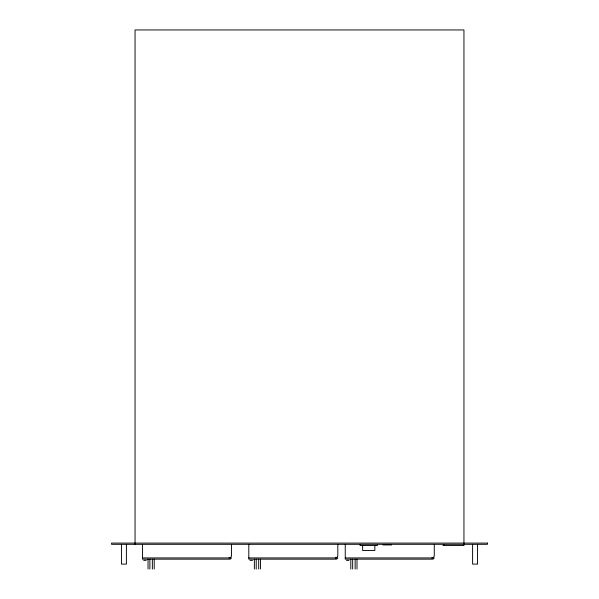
<?xml version="1.0" encoding="UTF-8"?>
<svg xmlns="http://www.w3.org/2000/svg" width="599" height="599" viewBox="0 0 599 599"><rect width="100%" height="100%" fill="white"/><g stroke="black" fill="none" stroke-linecap="round" stroke-linejoin="round"><path stroke-width="0.9" d="M382.963 544.94L391.619 544.94M442.931 545.554L463.948 545.554L463.948 29.95L135.052 29.95L135.052 544.319M142.472 557.924L231.491 557.924L230.256 559.159L142.472 559.159L142.472 544.319M248.802 557.924L337.829 557.924L336.593 559.159L248.802 559.159L248.802 544.319M345.249 557.924L434.275 557.924L433.04 559.159L345.249 559.159L345.249 544.319M143.708 560.394L146.178 560.394M250.038 560.394L252.516 560.394M346.484 560.394L348.962 560.394M477.553 544.319L477.553 564.101L472.604 564.101L472.604 544.319M444.166 544.319L444.166 545.554M434.275 544.319L434.275 555.445A2.471 2.471 0 0 1 431.804 557.924M377.4 544.319L377.4 545.554L360.089 545.554L360.089 544.319M374.847 545.554L374.847 550.503L362.635 550.503L362.635 545.554M356.997 559.159L356.997 569.05M355.14 559.159L355.14 569.05M352.669 559.159L352.669 569.05M350.812 559.159L350.812 569.05M337.829 544.319L337.829 555.445A2.471 2.471 0 0 1 335.358 557.924M260.55 559.159L260.55 569.05M258.693 559.159L258.693 569.05M256.222 559.159L256.222 569.05M254.365 559.159L254.365 569.05M231.491 544.319L231.491 555.445A2.471 2.471 0 0 1 229.02 557.924M154.213 559.159L154.213 569.05M152.363 559.159L152.363 569.05M149.885 559.159L149.885 569.05M148.035 559.159L148.035 569.05M126.396 544.319L126.396 564.101L121.447 564.101L121.447 544.319M487.444 543.091L111.556 543.091L111.556 544.319L487.444 544.319L487.444 543.091"/></g></svg>
